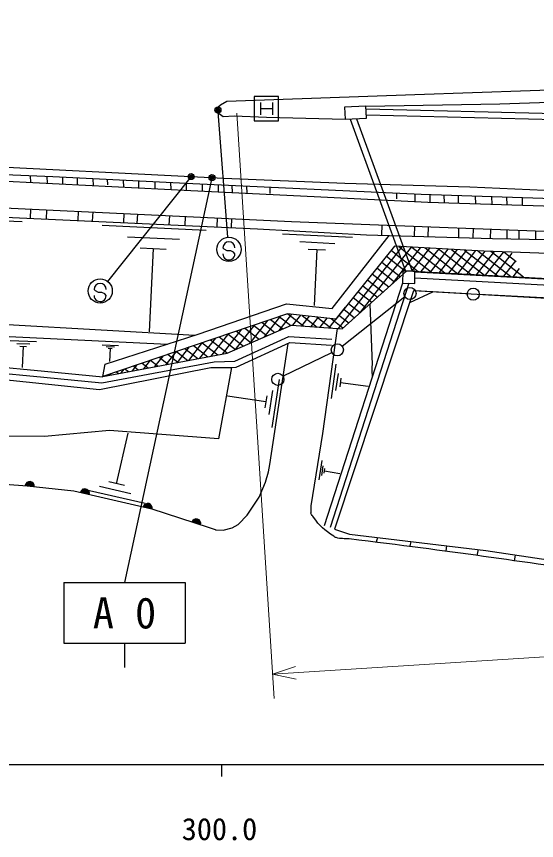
# Model space of a CAD drawing. Units: millimetres, scale not verified. Extents: x 40000 to 680000, y 20000 to 380000.
# Drawn here: x 351077 to 394032, y 198715 to 266723 of the extents above; entities that cross this region are included whole.
import ezdxf
from ezdxf.enums import TextEntityAlignment as Align

# ---------------------------------------------------------------- set-up
doc = ezdxf.new("R2010")
doc.units = ezdxf.units.MM
doc.header["$LTSCALE"] = 1000
doc.header["$PDMODE"] = 32
doc.header["$PDSIZE"] = 500
for name, color, linetype, lineweight in [('M-BGD', 7, 'Continuous', 25), ('M-BMK-ROW', 30, 'Continuous', 25), ('M-STR-HTXT', 7, 'Continuous', 13), ('M-STR-STRC', 7, 'Continuous', 25), ('M-TTL-BAND', 7, 'Continuous', 25)]:
    doc.layers.add(name, color=color, linetype=linetype, lineweight=lineweight)
doc.styles.add('ＭＳ ゴシック', font='')
doc.styles.get('ＭＳ ゴシック').set_extended_font_data('MS Gothic')

msp = doc.modelspace()

# ---------------------------------------------------------------- hatches: boundary and pattern name
at = {"layer": 'M-BGD'}
for points in [[(351801, 228004), (352545, 227923), (352547, 227941), (352547, 227960), (352547, 227979), (352546, 227997), (352544, 228016), (352541, 228034), (352537, 228052), (352532, 228070), (352526, 228088), (352519, 228106), (352512, 228123), (352503, 228139), (352494, 228156), (352484, 228171), (352473, 228187), (352462, 228201), (352450, 228215), (352437, 228229), (352423, 228242), (352409, 228254), (352394, 228265), (352379, 228276), (352363, 228286), (352347, 228295), (352330, 228303), (352313, 228310), (352296, 228317), (352278, 228323), (352260, 228327), (352242, 228331), (352223, 228334), (352205, 228336), (352186, 228337), (352167, 228338), (352151, 228337), (352130, 228335), (352112, 228333), (352093, 228329), (352075, 228325), (352057, 228319), (352040, 228313), (352022, 228306), (352006, 228298), (351989, 228289), (351973, 228280), (351958, 228269), (351943, 228258), (351928, 228246), (351914, 228234), (351901, 228221), (351889, 228207), (351877, 228192), (351866, 228177), (351856, 228162), (351846, 228145), (351838, 228129), (351830, 228112), (351823, 228095), (351817, 228077), (351811, 228059), (351807, 228041), (351804, 228023)], [(356360, 227440), (357090, 227272), (357093, 227290), (357096, 227309), (357098, 227327), (357099, 227346), (357099, 227364), (357098, 227383), (357096, 227402), (357094, 227420), (357090, 227438), (357085, 227456), (357080, 227474), (357074, 227492), (357066, 227509), (357058, 227526), (357049, 227542), (357040, 227558), (357029, 227574), (357018, 227588), (357006, 227603), (356993, 227617), (356980, 227630), (356966, 227642), (356951, 227654), (356936, 227665), (356921, 227675), (356904, 227684), (356888, 227693), (356871, 227700), (356854, 227707), (356836, 227713), (356818, 227718), (356800, 227722), (356781, 227726), (356763, 227728), (356744, 227729), (356726, 227730), (356707, 227729), (356703, 227729), (356670, 227726), (356651, 227723), (356633, 227718), (356615, 227713), (356598, 227708), (356580, 227701), (356563, 227693), (356547, 227685), (356530, 227675), (356515, 227665), (356500, 227654), (356485, 227643), (356471, 227630), (356458, 227617), (356445, 227604), (356433, 227590), (356422, 227575), (356411, 227559), (356401, 227543), (356392, 227527), (356384, 227510), (356377, 227493), (356370, 227476), (356365, 227458)], [(361552, 226259), (362275, 226065), (362279, 226083), (362283, 226101), (362285, 226120), (362287, 226138), (362288, 226157), (362287, 226176), (362286, 226194), (362284, 226213), (362281, 226231), (362277, 226249), (362272, 226267), (362267, 226285), (362260, 226303), (362253, 226320), (362244, 226336), (362235, 226353), (362225, 226369), (362215, 226384), (362203, 226399), (362191, 226413), (362178, 226426), (362165, 226439), (362151, 226451), (362136, 226463), (362121, 226473), (362105, 226483), (362089, 226492), (362072, 226501), (362055, 226508), (362037, 226515), (362020, 226521), (362001, 226525), (361983, 226529), (361965, 226532), (361946, 226534), (361928, 226536), (361909, 226536), (361892, 226535), (361872, 226534), (361853, 226531), (361835, 226528), (361817, 226523), (361799, 226518), (361781, 226512), (361764, 226505), (361747, 226497), (361731, 226488), (361715, 226479), (361699, 226468), (361684, 226457), (361670, 226445), (361656, 226433), (361643, 226420), (361630, 226406), (361618, 226391), (361607, 226376), (361597, 226361), (361587, 226345), (361579, 226328), (361571, 226311), (361564, 226294), (361557, 226277)], [(365563, 225004), (366274, 224772), (366280, 224790), (366284, 224808), (366288, 224826), (366290, 224845), (366292, 224863), (366293, 224882), (366293, 224901), (366291, 224919), (366289, 224938), (366286, 224956), (366283, 224975), (366278, 224993), (366272, 225010), (366266, 225028), (366258, 225045), (366250, 225062), (366241, 225078), (366231, 225094), (366220, 225109), (366209, 225124), (366197, 225138), (366184, 225152), (366171, 225165), (366157, 225177), (366142, 225188), (366127, 225199), (366111, 225209), (366095, 225218), (366078, 225227), (366061, 225234), (366043, 225241), (366026, 225247), (366008, 225252), (365989, 225256), (365971, 225259), (365953, 225261), (365934, 225262), (365915, 225262), (365897, 225262), (365878, 225260), (365860, 225258), (365841, 225254), (365823, 225250), (365805, 225245), (365788, 225239), (365770, 225232), (365753, 225224), (365737, 225215), (365721, 225206), (365705, 225195), (365690, 225184), (365676, 225173), (365662, 225160), (365648, 225147), (365636, 225133), (365624, 225119), (365613, 225104), (365602, 225088), (365593, 225072), (365584, 225056), (365576, 225039), (365569, 225022)]]:
    msp.add_hatch(color=256, dxfattribs=at).paths.add_polyline_path(points)

# ---------------------------------------------------------------- linework, layer by layer
for p, q in [((378650, 258258), (383212, 245710)), ((379172, 258285), (383748, 245698)), ((352258, 252997), (352245, 253602)), ((353627, 252929), (353614, 253546)), ((354907, 252866), (354893, 253487)), ((356120, 252805), (356106, 253426)), ((357427, 252740), (357414, 253360)), ((358617, 252825), (358606, 253300)), ((359941, 252616), (359928, 253234)), ((361185, 252554), (361171, 253172)), ((362540, 252487), (362526, 253104)), ((363850, 252422), (363837, 253038)), ((365133, 252358), (365120, 252973)), ((366444, 252293), (366431, 252911)), ((367774, 252227), (367761, 252849)), ((368912, 252170), (368899, 252796)), ((370121, 252110), (370108, 252740)), ((372036, 252118), (372033, 252651)), ((382498, 251671), (382487, 252166)), ((384016, 251421), (384001, 252096)), ((385255, 251363), (385240, 252047)), ((386417, 251326), (386402, 252007)), ((387591, 251289), (387576, 251967)), ((389006, 251245), (388991, 251919)), ((390360, 251202), (390345, 251873)), ((391605, 251163), (391591, 251830)), ((392876, 251123), (392862, 251787)), ((352223, 250070), (352260, 250833)), ((353556, 250009), (353592, 250769)), ((356182, 250645), (356147, 249889)), ((357368, 249832), (357404, 250587)), ((359939, 250465), (359905, 249715)), ((361054, 249662), (361090, 250410)), ((363692, 249540), (363742, 250283)), ((343089, 250197), (351555, 249802)), ((364998, 249479), (365034, 250222)), ((367659, 250096), (367624, 249358)), ((368848, 250039), (368814, 249303)), ((358154, 249496), (366743, 249098)), ((381254, 249518), (381229, 248673)), ((383953, 249415), (383929, 248594)), ((385089, 249372), (385065, 248560)), ((387599, 249276), (387576, 248486)), ((388809, 248449), (388827, 249229)), ((390235, 248407), (390254, 249175)), ((391596, 248381), (391614, 249123)), ((392592, 248363), (392610, 249085)), ((393965, 248338), (393981, 249033)), ((360261, 248537), (364556, 248339)), ((373061, 248794), (378838, 248505)), ((361295, 247629), (363442, 247529)), ((362369, 247579), (362051, 240708)), ((374476, 248144), (377365, 248000)), ((382625, 247325), (382934, 247720)), ((382648, 247735), (383067, 247408)), ((383199, 247044), (383695, 247680)), ((383451, 246351), (384457, 247640)), ((383736, 247678), (386452, 245557)), ((383741, 245707), (385219, 247599)), ((384501, 245665), (385980, 247559)), ((384825, 247620), (387544, 245497)), ((385914, 247563), (388637, 245437)), ((375170, 247530), (376614, 247458)), ((375892, 247494), (375661, 242872)), ((377663, 240970), (382625, 247325)), ((381635, 246940), (383210, 245710)), ((382027, 247426), (382810, 246815)), ((382877, 246632), (383199, 247044)), ((383067, 247408), (385359, 245618)), ((385261, 245623), (386742, 247519)), ((386021, 245581), (387504, 247479)), ((386782, 245539), (388265, 247439)), ((387003, 247505), (389730, 245376)), ((387542, 245497), (389027, 247399)), ((388092, 247448), (390823, 245316)), ((388302, 245455), (389790, 247360)), ((389062, 245413), (390561, 247332)), ((389181, 247391), (391915, 245255)), ((389822, 245371), (391332, 247304)), ((390257, 247343), (392962, 245231)), ((390583, 245329), (392030, 247182)), ((391323, 247304), (392357, 246496)), ((379521, 242334), (382877, 246632)), ((381243, 246453), (382789, 245246)), ((382810, 246815), (383469, 246300)), ((383129, 245939), (383451, 246351)), ((383469, 246300), (384266, 245678)), ((391343, 245287), (392331, 246552)), ((380851, 245966), (382314, 244823)), ((382127, 244656), (383129, 245939)), ((392103, 245245), (392632, 245922)), ((380066, 244993), (381366, 243978)), ((380459, 245479), (381840, 244401)), ((392863, 245203), (392933, 245292)), ((382972, 244714), (376499, 224695)), ((383494, 244703), (376975, 224541)), ((379674, 244506), (380891, 243555)), ((378890, 243532), (379943, 242710)), ((379282, 244019), (380417, 243133)), ((383554, 243106), (385468, 243995)), ((378498, 243046), (379468, 242288)), ((372772, 240800), (373829, 242154)), ((373500, 242191), (374803, 241173)), ((376911, 241024), (378256, 242745)), ((378106, 242559), (378994, 241865)), ((370370, 239756), (371843, 241642)), ((371364, 241480), (372426, 240650)), ((371571, 240278), (372922, 242008)), ((372072, 241720), (373079, 240934)), ((372780, 241960), (373731, 241217)), ((373906, 241237), (374558, 242072)), ((374657, 241184), (375287, 241990)), ((374686, 242057), (375920, 241094)), ((375409, 241130), (376016, 241908)), ((375873, 241924), (377037, 241015)), ((376160, 241077), (376745, 241826)), ((377059, 241790), (378045, 241020)), ((377713, 242072), (378520, 241442)), ((368086, 238862), (369686, 240911)), ((369170, 239234), (370765, 241277)), ((369240, 240760), (370470, 239799)), ((369948, 241000), (371122, 240083)), ((370656, 241240), (371774, 240366)), ((366230, 238516), (367530, 240180)), ((367158, 238689), (368608, 240546)), ((367823, 240280), (369165, 239232)), ((368531, 240520), (369817, 239516)), ((350567, 239990), (352745, 239888)), ((351101, 239747), (352190, 239696)), ((351363, 239516), (351908, 239491)), ((351635, 239503), (351553, 237761)), ((358150, 239633), (359508, 239570)), ((358483, 239482), (359162, 239450)), ((364374, 238170), (365373, 239449)), ((365302, 238343), (366451, 239815)), ((365699, 239560), (366880, 238637)), ((366407, 239800), (367700, 238790)), ((367115, 240040), (368513, 238948)), ((358646, 239338), (358986, 239322)), ((358816, 239330), (358765, 238243)), ((362518, 237825), (363216, 238718)), ((363446, 237997), (364294, 239084)), ((363574, 238840), (364421, 238179)), ((364283, 239080), (365240, 238332)), ((364991, 239320), (366060, 238485)), ((361450, 238120), (361961, 237721)), ((361590, 237652), (362138, 238353)), ((362158, 238360), (362781, 237874)), ((362866, 238600), (363601, 238026)), ((359326, 237400), (359501, 237263)), ((359734, 237306), (359981, 237622)), ((360034, 237640), (360321, 237415)), ((360662, 237479), (361059, 237987)), ((360742, 237880), (361141, 237568)), ((377084, 235183), (377483, 238016)), ((358617, 237160), (358682, 237110)), ((358806, 237133), (358902, 237256)), ((372768, 236776), (372169, 232815)), ((377467, 235851), (377666, 237268)), ((377800, 236165), (377900, 236874)), ((377850, 236520), (380116, 236200)), ((371676, 234915), (368507, 235394)), ((371751, 235411), (371602, 234420)), ((372222, 235846), (371923, 233865)), ((359348, 228157), (360307, 232326)), ((376065, 228473), (376321, 230072)), ((376289, 228847), (376417, 229647)), ((376481, 229021), (376545, 229421)), ((376513, 229221), (377793, 229016)), ((352545, 227923), (351801, 228004)), ((360530, 227336), (357925, 227936)), ((359999, 228007), (358696, 228307)), ((361713, 226516), (356503, 227715)), ((362275, 226065), (361552, 226259)), ((380885, 223726), (380777, 223336)), ((383597, 222995), (383676, 223393)), ((386593, 223045), (386531, 222632)), ((389140, 222240), (389226, 222731)), ((392273, 222293), (392195, 221780))]:
    msp.add_line(p, q, dxfattribs=at)
for points in [[(173545, 266723), (195553, 262973), (206411, 261139), (210299, 260942), (211697, 260913), (219187, 260468), (228574, 259944), (235508, 259423), (244955, 259067), (258653, 258180), (271859, 257632), (284587, 257326), (296137, 256606), (311457, 255970), (322222, 255474), (329644, 255134), (336170, 254846), (342825, 254469), (350291, 254282), (363315, 253617), (368216, 253372), (378188, 252965), (388524, 252673), (394712, 252387)], [(449690, 263654), (446676, 263443), (424758, 262079), (403045, 260910), (383975, 260245), (368448, 259703), (367923, 259408), (367720, 259207), (367707, 258790), (368141, 258476), (369071, 258530), (371726, 258420), (378233, 258236)], [(379941, 259327), (390990, 259518), (402429, 259905)], [(451002, 259097), (428736, 258567), (410585, 258539), (395617, 258698), (379954, 259076)], [(451264, 258603), (428742, 258067), (410583, 258039), (395608, 258198), (379980, 258575)], [(292615, 256234), (295115, 252858), (305567, 252385), (316791, 251752), (343568, 250471), (370994, 249202), (379977, 248710), (390387, 248403), (416171, 247935), (428341, 247994), (438144, 247930), (454755, 248402), (454586, 251458)], [(292615, 256234), (302074, 255848), (317120, 255200), (331831, 254600), (342845, 253980), (354070, 253528), (365642, 252947), (384509, 252072), (396236, 251672), (408050, 251386), (418286, 251305), (428954, 251345), (438613, 251406), (449495, 251561), (449589, 248255)], [(293049, 255647), (292501, 251882), (295815, 247830), (301786, 248229), (307914, 246601), (312214, 242159), (331858, 241162), (349904, 240333), (363547, 239680)], [(455485, 251482), (455530, 248049), (455263, 245598), (454447, 243165), (453539, 241265), (452174, 239170), (450650, 237574), (432999, 237863), (430152, 240865), (426968, 246415), (407886, 246695), (389683, 247364), (382291, 247754), (377451, 241746), (373471, 242194), (358211, 237022), (368485, 238936), (373794, 241245), (377966, 240949), (383332, 245730), (396454, 245005), (415995, 244344), (426176, 244160), (432430, 237216)], [(358211, 237022), (358408, 238030), (366086, 240495), (373379, 243018), (377148, 242611), (381853, 248655)], [(383992, 245654), (396638, 244956), (416179, 244295), (426360, 244111), (433903, 235736)], [(295543, 244479), (301781, 244900), (306475, 243747), (311637, 240287), (323290, 239293), (336466, 238133), (345799, 237194), (357948, 235940), (367120, 237747), (368829, 237757)], [(295849, 245001), (301825, 245404), (306680, 244212), (311742, 240819), (320150, 240172), (327627, 239450), (339524, 238267), (353338, 236953), (358124, 236497), (367404, 238226)], [(383982, 245154), (396615, 244456), (416166, 243795), (426133, 243615), (433992, 234890)], [(365798, 240402), (350349, 241288), (334407, 241965), (323204, 242520), (314799, 242880), (311397, 243003)], [(380472, 236980), (380471, 237050), (380470, 237181), (380469, 237311), (380468, 237442), (380468, 237573), (380468, 237703), (380469, 237834), (380470, 237964), (380287, 243017)], [(311911, 241307), (320193, 240670), (327676, 239947), (339572, 238764), (353386, 237450), (358205, 236992)], [(375404, 225727), (375406, 225803), (375407, 225879), (375409, 225954), (375410, 226030), (375412, 226105), (375414, 226181), (375416, 226257), (375418, 226332), (376376, 232307), (377597, 240975)], [(368829, 237757), (367773, 231863), (358767, 232541), (353390, 232052), (342811, 232104), (336960, 232153), (328728, 233281), (322774, 235171), (316267, 237079), (312017, 238356), (311999, 240256)], [(367404, 238226), (369103, 238275), (373574, 240317), (377123, 240084)], [(345733, 228442), (351950, 227988), (355821, 227564), (362260, 226082), (366909, 224565), (367476, 224376), (367518, 224368), (367560, 224361), (368158, 224338), (368903, 224524), (369385, 224799), (369420, 224824), (370126, 225568), (371121, 227052), (371652, 228284), (371895, 229144), (372011, 229760), (373519, 239742)], [(368387, 237754), (369219, 237778), (373667, 239809), (377090, 239585)]]:
    msp.add_lwpolyline(points, dxfattribs=at)
for points in [[(378181, 259235), (378233, 258236), (379993, 258329), (379941, 259327)], [(293916, 255607), (295461, 253606), (337883, 251521), (373787, 249803), (401119, 248761), (436076, 248618), (448784, 248858), (448746, 250910), (433369, 250688), (423577, 250577), (417090, 250600), (410627, 250637), (400702, 250877), (385051, 251369), (375677, 251835), (365481, 252341), (350259, 253096), (339138, 253529), (323826, 254270), (308579, 254992)], [(382993, 245714), (382972, 244714), (383972, 244693), (383993, 245693)], [(377343, 224415), (378592, 224000), (389831, 222659), (405844, 220260), (427544, 217261), (426599, 226793), (425709, 235795), (425055, 242141), (400591, 243117), (383880, 244088)]]:
    msp.add_lwpolyline(points, close=True, dxfattribs=at)
msp.add_circle((388807, 243801), 500, dxfattribs=at)
for centre, start, end in [((352173, 227963), 353.74716, 173.74716), ((356725, 227356), 347.04078, 167.04078), ((361914, 226162), 344.98079, 164.98079), ((365919, 224888), 341.92749, 161.92749)]:
    msp.add_arc(centre, 374, start, end, dxfattribs=at)
msp.add_open_spline([(430169, 212601), (430298, 213464), (430385, 213857), (430200, 214626), (430052, 215244), (429949, 215623), (429548, 216117), (429369, 216338), (429208, 216422), (428941, 216523), (428661, 216628), (428479, 216583), (428183, 216623), (427547, 216709), (427191, 216761), (426555, 216847), (425493, 216991), (424897, 217060), (423834, 217199), (421134, 217551), (419618, 217720), (416923, 218108), (414291, 218487), (412835, 218821), (410209, 219238), (406513, 219824), (404434, 220095), (400728, 220609), (392071, 221810), (387231, 222564), (378553, 223604), (378134, 223654), (377879, 223580), (377478, 223713), (377393, 223742), (377355, 223781), (377279, 223831), (376528, 224323), (376119, 224671), (375607, 225408), (375524, 225527), (375485, 225571), (375404, 225718)], degree=3, knots=[0, 0, 0, 0, 1, 1, 1, 2, 2, 2, 3, 3, 3, 4, 4, 4, 5, 5, 5, 6, 6, 6, 7, 7, 7, 8, 8, 8, 9, 9, 9, 10, 10, 10, 11, 11, 11, 12, 12, 12, 13, 13, 13, 14, 14, 14, 14], dxfattribs=at)
at = {"layer": 'M-BMK-ROW'}
for p, q in [((377977, 239506), (383142, 243614)), ((388308, 243830), (384027, 244079)), ((408812, 242789), (389306, 243772)), ((373080, 237048), (377127, 238988))]:
    msp.add_line(p, q, dxfattribs=at)
for centre in [(383577, 243861), (377578, 239205), (372661, 236775)]:
    msp.add_circle(centre, 500, dxfattribs=at)
at = {"layer": 'M-STR-HTXT'}
for p, q in [((369284, 258732), (372357, 210439)), ((443534, 216973), (372230, 212435)), ((374125, 213074), (372230, 212435)), ((372230, 212435), (374191, 212041))]:
    msp.add_line(p, q, dxfattribs=at)
at = {"layer": 'M-STR-STRC'}
for p, q in [((370723, 260118), (370723, 258118)), ((372723, 260118), (370723, 260118)), ((372723, 258118), (372723, 260118)), ((371223, 259618), (371223, 258618)), ((371223, 259118), (372223, 259118)), ((372223, 259618), (372223, 258618)), ((368545, 248499), (367725, 258849)), ((370723, 258118), (372723, 258118)), ((358616, 244856), (365410, 253390)), ((367188, 253275), (360000, 220000)), ((368224, 247513), (368125, 247631)), ((368469, 247374), (368224, 247513)), ((368770, 247372), (368469, 247374)), ((369015, 247260), (368770, 247372)), ((369121, 247124), (369015, 247260)), ((357594, 244084), (357494, 244202)), ((357839, 243945), (357594, 244084)), ((358139, 243942), (357839, 243945)), ((358384, 243831), (358139, 243942)), ((358490, 243694), (358384, 243831)), ((355000, 220000), (365000, 220000)), ((355000, 220000), (355000, 215000)), ((365000, 220000), (365000, 215000)), ((355000, 215000), (365000, 215000)), ((360000, 215000), (360000, 213000))]:
    msp.add_line(p, q, dxfattribs=at)
for centre, radius in [((367714, 258999), 150), ((367714, 258999), 120), ((367714, 258999), 90), ((367714, 258999), 60), ((367714, 258999), 30), ((365504, 253508), 150), ((365504, 253508), 120), ((365504, 253508), 90), ((365504, 253508), 60), ((365504, 253508), 30), ((367220, 253422), 150), ((367220, 253422), 120), ((367220, 253422), 90), ((367220, 253422), 60), ((367220, 253422), 30), ((368624, 247502), 1000), ((357993, 244073), 1000)]:
    msp.add_circle(centre, radius, dxfattribs=at)
for centre, start, end in [((368625, 247627), 359.55488, 179.55488), ((368621, 247127), 179.55488, 359.55488), ((357994, 244198), 359.55488, 179.55488), ((357990, 243698), 179.55488, 359.55488)]:
    msp.add_arc(centre, 500, start, end, dxfattribs=at)
for p in [(367714, 258999), (365504, 253508), (367220, 253422)]:
    msp.add_point(p, dxfattribs=at)
at = {"layer": 'M-TTL-BAND'}
for p, q in [((40000, 205000), (579000, 205000)), ((368000, 205000), (368000, 204000))]:
    msp.add_line(p, q, dxfattribs=at)

# ---------------------------------------------------------------- texts
at = {"layer": 'M-STR-STRC', "style": 'ＭＳ ゴシック'}
msp.add_text('A 0', height=2566, dxfattribs=at).set_placement((360000, 217500), align=Align.MIDDLE_CENTER)
at = {"layer": 'M-TTL-BAND', "style": 'ＭＳ ゴシック'}
msp.add_text('300.0', height=1833, dxfattribs=at).set_placement((367844, 198195), align=Align.BOTTOM_CENTER)

doc.saveas('drawing.dxf')
